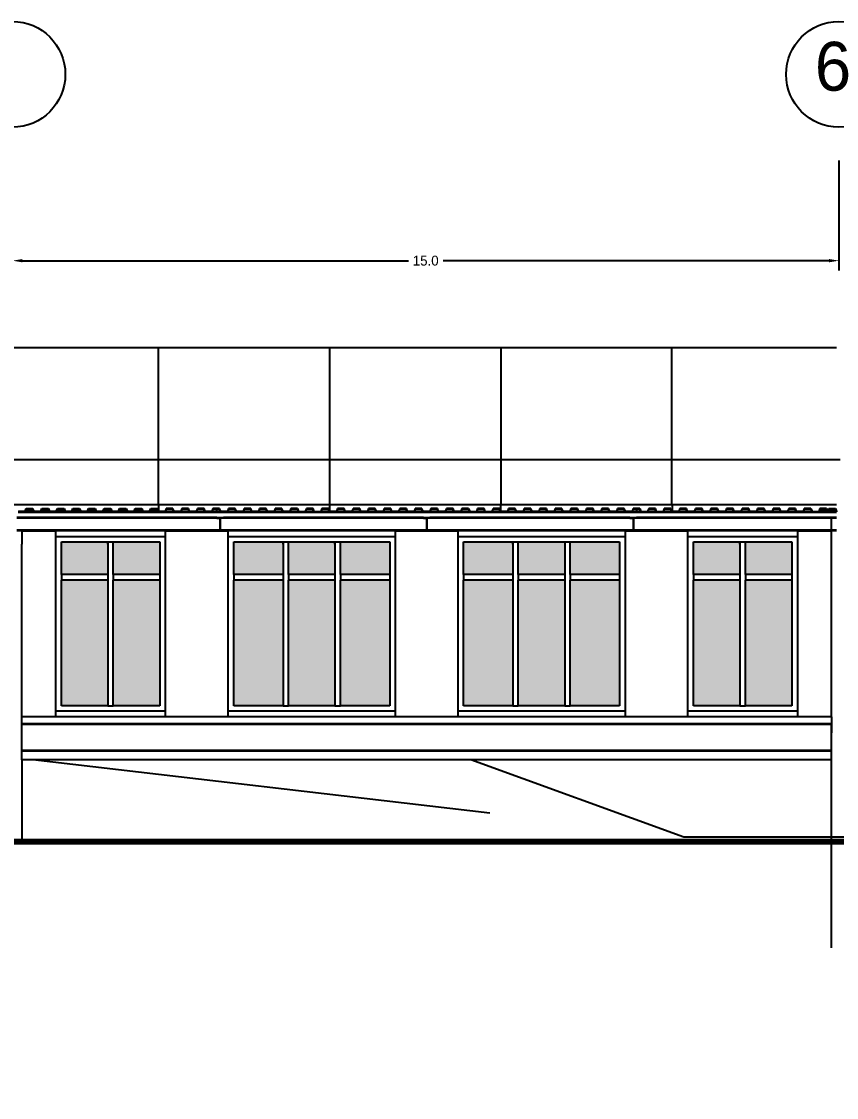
# Model space of a CAD drawing. Header units: metres. Extents: x -57 to 501, y 45 to 307.
# Drawn here: x 268.46 to 283.25, y 279.06 to 298.59 of the extents above; entities that cross this region are included whole.
import ezdxf

# ---------------------------------------------------------------- set-up
doc = ezdxf.new("R2010")
doc.units = ezdxf.units.M
doc.layers.add('atras', color=7, linetype='Continuous')
doc.dimstyles.get("Standard").update_dxf_attribs({"dimtxt": 0.18, "dimasz": 0.18, "dimexe": 0.18, "dimexo": 0.0625, "dimgap": 0.09, "dimtad": 0, "dimtih": 1, "dimtoh": 1, "dimdec": 1, "dimzin": 0, "dimdsep": 46, "dimtxsty": 'Standard', "dimcen": 0.09, "dimadec": 0, "dimazin": 0, "dimtfac": 1, "dimtdec": 1, "dimtofl": 0, "dimtmove": 0, "dimatfit": 3, "dimfxl": 1, "dimtolj": 1, "dimtzin": 0, "dimarcsym": 0})

# ---------------------------------------------------------------- blocks, each defined once
blk = doc.blocks.new('*D106')
at = {"layer": 'atras', "color": 0, "lineweight": -2, "transparency": 16777216}
for p, q in [((268.297, 296.062), (268.297, 294.066)), ((283.297, 296.062), (283.297, 294.066)), ((268.477, 294.246), (275.482, 294.246)), ((283.117, 294.246), (276.112, 294.246))]:
    blk.add_line(p, q, dxfattribs=at)
at = {"layer": 'atras', "color": 0, "transparency": 16777216}
for points in [[(268.477, 294.276), (268.477, 294.216), (268.297, 294.246)], [(283.117, 294.276), (283.117, 294.216), (283.297, 294.246)]]:
    blk.add_solid(points, dxfattribs=at)
at = {"layer": 'Defpoints', "color": 0, "transparency": 16777216}
for p in [(268.297, 296.124), (283.297, 296.124), (268.297, 294.246)]:
    blk.add_point(p, dxfattribs=at)
at = {"layer": 'atras', "color": 0, "transparency": 16777216, "insert": (275.797, 294.246), "char_height": 0.18, "attachment_point": 5}
blk.add_mtext('\\A1;15.0', dxfattribs=at)

msp = doc.modelspace()

# ---------------------------------------------------------------- hatches: boundary and pattern name
h = msp.add_hatch(color=256)
h.dxf.hatch_style = 1
h.set_gradient(color1=(147, 149, 152), name='HEMISPHERICAL')
h.paths.add_polyline_path([(270.028, 289.144), (269.184, 289.144), (269.184, 288.55), (270.028, 288.55)])
h.paths.add_polyline_path([(270.972, 289.144), (270.127, 289.144), (270.127, 288.55), (270.972, 288.55)])
h.paths.add_polyline_path([(270.028, 288.45), (269.184, 288.45), (269.184, 286.17), (270.028, 286.17)])
h.paths.add_polyline_path([(270.972, 288.45), (270.127, 288.45), (270.127, 286.17), (270.972, 286.17)])
h.paths.add_polyline_path([(273.207, 289.144), (272.313, 289.144), (272.313, 288.55), (273.207, 288.55)])
h.paths.add_polyline_path([(274.15, 289.144), (273.306, 289.144), (273.306, 288.55), (274.15, 288.55)])
h.paths.add_polyline_path([(275.143, 289.144), (274.249, 289.144), (274.249, 288.55), (275.143, 288.55)])
h.paths.add_polyline_path([(273.207, 288.45), (272.313, 288.45), (272.313, 286.17), (273.207, 286.17)])
h.paths.add_polyline_path([(274.15, 288.45), (273.306, 288.45), (273.306, 286.17), (274.15, 286.17)])
h.paths.add_polyline_path([(275.143, 288.45), (274.249, 288.45), (274.249, 286.17), (275.143, 286.17)])
h.paths.add_polyline_path([(277.378, 289.144), (276.484, 289.144), (276.484, 288.55), (277.378, 288.55)])
h.paths.add_polyline_path([(278.322, 289.144), (277.477, 289.144), (277.477, 288.55), (278.322, 288.55)])
h.paths.add_polyline_path([(279.315, 289.144), (278.421, 289.144), (278.421, 288.55), (279.315, 288.55)])
h.paths.add_polyline_path([(277.378, 288.45), (276.484, 288.45), (276.484, 286.17), (277.378, 286.17)])
h.paths.add_polyline_path([(278.322, 288.45), (277.477, 288.45), (277.477, 286.17), (278.322, 286.17)])
h.paths.add_polyline_path([(279.315, 288.45), (278.421, 288.45), (278.421, 286.17), (279.315, 286.17)])
h.paths.add_polyline_path([(281.5, 289.144), (280.656, 289.144), (280.656, 288.55), (281.5, 288.55)])
h.paths.add_polyline_path([(282.444, 289.144), (281.599, 289.144), (281.599, 288.55), (282.444, 288.55)])
h.paths.add_polyline_path([(281.5, 288.45), (280.656, 288.45), (280.656, 286.17), (281.5, 286.17)])
h.paths.add_polyline_path([(282.444, 288.45), (281.599, 288.45), (281.599, 286.17), (282.444, 286.17)])
h.paths.add_polyline_path([(285.028, 289.144), (284.184, 289.144), (284.184, 288.55), (285.028, 288.55)])
h.paths.add_polyline_path([(285.972, 289.144), (285.127, 289.144), (285.127, 288.55), (285.972, 288.55)])
h.paths.add_polyline_path([(285.028, 288.45), (284.184, 288.45), (284.184, 286.17), (285.028, 286.17)])
h.paths.add_polyline_path([(285.972, 288.45), (285.127, 288.45), (285.127, 286.17), (285.972, 286.17)])
h.paths.add_polyline_path([(288.207, 289.144), (287.313, 289.144), (287.313, 288.55), (288.207, 288.55)])
h.paths.add_polyline_path([(289.15, 289.144), (288.306, 289.144), (288.306, 288.55), (289.15, 288.55)])
h.paths.add_polyline_path([(290.143, 289.144), (289.249, 289.144), (289.249, 288.55), (290.143, 288.55)])
h.paths.add_polyline_path([(288.207, 288.45), (287.313, 288.45), (287.313, 286.17), (288.207, 286.17)])
h.paths.add_polyline_path([(289.15, 288.45), (288.306, 288.45), (288.306, 286.17), (289.15, 286.17)])
h.paths.add_polyline_path([(290.143, 288.45), (289.249, 288.45), (289.249, 286.17), (290.143, 286.17)])
h.paths.add_polyline_path([(292.378, 289.144), (291.484, 289.144), (291.484, 288.55), (292.378, 288.55)])
h.paths.add_polyline_path([(293.322, 289.144), (292.477, 289.144), (292.477, 288.55), (293.322, 288.55)])
h.paths.add_polyline_path([(294.315, 289.144), (293.421, 289.144), (293.421, 288.55), (294.315, 288.55)])
h.paths.add_polyline_path([(292.378, 288.45), (291.484, 288.45), (291.484, 286.17), (292.378, 286.17)])
h.paths.add_polyline_path([(293.322, 288.45), (292.477, 288.45), (292.477, 286.17), (293.322, 286.17)])
h.paths.add_polyline_path([(294.315, 288.45), (293.421, 288.45), (293.421, 286.17), (294.315, 286.17)])
h.paths.add_polyline_path([(296.5, 289.144), (295.656, 289.144), (295.656, 288.55), (296.5, 288.55)])
h.paths.add_polyline_path([(297.444, 289.144), (296.599, 289.144), (296.599, 288.55), (297.444, 288.55)])
h.paths.add_polyline_path([(296.5, 288.45), (295.656, 288.45), (295.656, 286.17), (296.5, 286.17)])
h.paths.add_polyline_path([(297.444, 288.45), (296.599, 288.45), (296.599, 286.17), (297.444, 286.17)])
h.paths.add_polyline_path([(300.028, 289.144), (299.184, 289.144), (299.184, 288.55), (300.028, 288.55)])
h.paths.add_polyline_path([(300.972, 289.144), (300.127, 289.144), (300.127, 288.55), (300.972, 288.55)])
h.paths.add_polyline_path([(300.028, 288.45), (299.184, 288.45), (299.184, 286.17), (300.028, 286.17)])
h.paths.add_polyline_path([(300.972, 288.45), (300.127, 288.45), (300.127, 286.17), (300.972, 286.17)])
h.paths.add_polyline_path([(303.207, 289.144), (302.313, 289.144), (302.313, 288.55), (303.207, 288.55)])
h.paths.add_polyline_path([(304.15, 289.144), (303.306, 289.144), (303.306, 288.55), (304.15, 288.55)])
h.paths.add_polyline_path([(305.143, 289.144), (304.249, 289.144), (304.249, 288.55), (305.143, 288.55)])
h.paths.add_polyline_path([(303.207, 288.45), (302.313, 288.45), (302.313, 286.17), (303.207, 286.17)])
h.paths.add_polyline_path([(304.15, 288.45), (303.306, 288.45), (303.306, 286.17), (304.15, 286.17)])
h.paths.add_polyline_path([(305.143, 288.45), (304.249, 288.45), (304.249, 286.17), (305.143, 286.17)])
h.paths.add_polyline_path([(307.378, 289.144), (306.484, 289.144), (306.484, 288.55), (307.378, 288.55)])
h.paths.add_polyline_path([(308.322, 289.144), (307.477, 289.144), (307.477, 288.55), (308.322, 288.55)])
h.paths.add_polyline_path([(309.315, 289.144), (308.421, 289.144), (308.421, 288.55), (309.315, 288.55)])
h.paths.add_polyline_path([(307.378, 288.45), (306.484, 288.45), (306.484, 286.17), (307.378, 286.17)])
h.paths.add_polyline_path([(308.322, 288.45), (307.477, 288.45), (307.477, 286.17), (308.322, 286.17)])
h.paths.add_polyline_path([(309.315, 288.45), (308.421, 288.45), (308.421, 286.17), (309.315, 286.17)])
h.paths.add_polyline_path([(311.5, 289.144), (310.656, 289.144), (310.656, 288.55), (311.5, 288.55)])
h.paths.add_polyline_path([(312.444, 289.144), (311.599, 289.144), (311.599, 288.55), (312.444, 288.55)])
h.paths.add_polyline_path([(311.5, 288.45), (310.656, 288.45), (310.656, 286.17), (311.5, 286.17)])
h.paths.add_polyline_path([(312.444, 288.45), (311.599, 288.45), (311.599, 286.17), (312.444, 286.17)])
h.paths.add_polyline_path([(315.03, 289.144), (314.186, 289.144), (314.186, 288.55), (315.03, 288.55)])
h.paths.add_polyline_path([(315.974, 289.144), (315.13, 289.144), (315.13, 288.55), (315.974, 288.55)])
h.paths.add_polyline_path([(315.03, 288.45), (314.186, 288.45), (314.186, 286.17), (315.03, 286.17)])
h.paths.add_polyline_path([(315.974, 288.45), (315.13, 288.45), (315.13, 286.17), (315.974, 286.17)])
h.paths.add_polyline_path([(318.209, 289.144), (317.315, 289.144), (317.315, 288.55), (318.209, 288.55)])
h.paths.add_polyline_path([(319.152, 289.144), (318.308, 289.144), (318.308, 288.55), (319.152, 288.55)])
h.paths.add_polyline_path([(320.146, 289.144), (319.252, 289.144), (319.252, 288.55), (320.146, 288.55)])
h.paths.add_polyline_path([(318.209, 288.45), (317.315, 288.45), (317.315, 286.17), (318.209, 286.17)])
h.paths.add_polyline_path([(319.152, 288.45), (318.308, 288.45), (318.308, 286.17), (319.152, 286.17)])
h.paths.add_polyline_path([(320.146, 288.45), (319.252, 288.45), (319.252, 286.17), (320.146, 286.17)])
h.paths.add_polyline_path([(322.38, 289.144), (321.487, 289.144), (321.487, 288.55), (322.38, 288.55)])
h.paths.add_polyline_path([(323.324, 289.144), (322.48, 289.144), (322.48, 288.55), (323.324, 288.55)])
h.paths.add_polyline_path([(324.317, 289.144), (323.423, 289.144), (323.423, 288.55), (324.317, 288.55)])

# ---------------------------------------------------------------- linework, layer by layer
at = {"color": 9, "true_color": 0xc7c8ca}
for points in [[(276.962, 284.219), (268.664, 285.187)], [(298.166, 279.062), (293.781, 281.317), (289.116, 282.597), (284.482, 283.786), (280.482, 283.786), (276.615, 285.187)]]:
    msp.add_lwpolyline(points, dxfattribs=at)
at = {"lineweight": 80}
msp.add_lwpolyline([(293.99, 283.383), (289.708, 283.7), (281.208, 283.7), (266.671, 283.7)], dxfattribs=at)
at = {"layer": 'atras', "color": 251, "true_color": 0x636466}
for p, q in [((268.252, 292.668), (270.945, 292.668)), ((270.945, 289.817), (270.945, 292.668)), ((270.945, 292.668), (274.052, 292.668)), ((274.052, 292.668), (274.052, 289.817)), ((274.052, 292.668), (277.158, 292.668)), ((277.158, 292.668), (277.158, 289.817)), ((277.158, 292.668), (280.265, 292.668)), ((280.265, 289.817), (280.265, 292.668)), ((280.265, 292.668), (283.252, 292.668)), ((283.316, 290.633), (268.316, 290.633)), ((270.945, 289.817), (268.255, 289.817)), ((268.527, 289.697), (268.547, 289.747)), ((268.546, 289.728), (268.531, 289.691)), ((268.551, 289.741), (268.546, 289.728)), ((268.546, 289.728), (268.666, 289.728)), ((268.547, 289.747), (268.668, 289.747)), ((268.664, 289.741), (268.551, 289.741)), ((268.684, 289.691), (268.664, 289.741)), ((268.684, 289.684), (268.666, 289.728)), ((268.688, 289.697), (268.668, 289.747)), ((268.809, 289.697), (268.829, 289.747)), ((268.828, 289.728), (268.813, 289.691)), ((268.833, 289.741), (268.828, 289.728)), ((268.828, 289.728), (268.948, 289.728)), ((268.829, 289.747), (268.951, 289.747)), ((268.947, 289.741), (268.833, 289.741)), ((268.967, 289.691), (268.947, 289.741)), ((268.948, 289.728), (268.966, 289.684)), ((268.951, 289.747), (268.971, 289.697)), ((269.092, 289.697), (269.112, 289.747)), ((269.111, 289.728), (269.096, 289.691)), ((269.116, 289.741), (269.111, 289.728)), ((269.111, 289.728), (269.231, 289.728)), ((269.112, 289.747), (269.233, 289.747)), ((269.229, 289.741), (269.116, 289.741)), ((269.249, 289.691), (269.229, 289.741)), ((269.231, 289.728), (269.249, 289.684)), ((269.233, 289.747), (269.253, 289.697)), ((269.374, 289.697), (269.394, 289.747)), ((269.393, 289.728), (269.378, 289.691)), ((269.398, 289.741), (269.393, 289.728)), ((269.393, 289.728), (269.513, 289.728)), ((269.394, 289.747), (269.515, 289.747)), ((269.511, 289.741), (269.398, 289.741)), ((269.532, 289.691), (269.511, 289.741)), ((269.513, 289.728), (269.531, 289.684)), ((269.515, 289.747), (269.536, 289.697)), ((269.657, 289.697), (269.677, 289.747)), ((269.675, 289.728), (269.66, 289.691)), ((269.681, 289.741), (269.675, 289.728)), ((269.675, 289.728), (269.795, 289.728)), ((269.677, 289.747), (269.798, 289.747)), ((269.794, 289.741), (269.681, 289.741)), ((269.814, 289.691), (269.794, 289.741)), ((269.795, 289.728), (269.813, 289.684)), ((269.798, 289.747), (269.818, 289.697)), ((269.939, 289.697), (269.959, 289.747)), ((269.958, 289.728), (269.943, 289.691)), ((269.963, 289.741), (269.958, 289.728)), ((269.958, 289.728), (270.078, 289.728)), ((269.959, 289.747), (270.08, 289.747)), ((270.076, 289.741), (269.963, 289.741)), ((270.096, 289.691), (270.076, 289.741)), ((270.078, 289.728), (270.096, 289.684)), ((270.08, 289.747), (270.1, 289.697)), ((270.221, 289.697), (270.242, 289.747)), ((270.24, 289.728), (270.225, 289.691)), ((270.245, 289.741), (270.24, 289.728)), ((270.24, 289.728), (270.36, 289.728)), ((270.242, 289.747), (270.363, 289.747)), ((270.359, 289.741), (270.245, 289.741)), ((270.379, 289.691), (270.359, 289.741)), ((270.36, 289.728), (270.378, 289.684)), ((270.363, 289.747), (270.383, 289.697)), ((270.504, 289.697), (270.524, 289.747)), ((270.523, 289.728), (270.508, 289.691)), ((270.528, 289.741), (270.523, 289.728)), ((270.523, 289.728), (270.643, 289.728)), ((270.524, 289.747), (270.645, 289.747)), ((270.641, 289.741), (270.528, 289.741)), ((270.661, 289.691), (270.641, 289.741)), ((270.643, 289.728), (270.661, 289.684)), ((270.645, 289.747), (270.665, 289.697)), ((270.786, 289.697), (270.806, 289.747)), ((270.805, 289.728), (270.79, 289.691)), ((270.81, 289.741), (270.805, 289.728)), ((270.805, 289.728), (270.925, 289.728)), ((270.806, 289.747), (270.927, 289.747)), ((270.923, 289.741), (270.81, 289.741)), ((270.944, 289.691), (270.923, 289.741)), ((270.925, 289.728), (270.943, 289.684)), ((270.927, 289.747), (270.948, 289.697)), ((270.948, 289.817), (270.945, 289.817)), ((270.948, 289.817), (270.948, 289.697)), ((274.052, 289.817), (270.948, 289.817)), ((271.089, 289.747), (271.069, 289.697)), ((271.086, 289.728), (271.071, 289.691)), ((271.207, 289.728), (271.086, 289.728)), ((271.21, 289.747), (271.089, 289.747)), ((271.223, 289.691), (271.207, 289.728)), ((271.23, 289.697), (271.21, 289.747)), ((271.371, 289.747), (271.351, 289.697)), ((271.369, 289.728), (271.354, 289.691)), ((271.49, 289.728), (271.369, 289.728)), ((271.492, 289.747), (271.371, 289.747)), ((271.505, 289.691), (271.49, 289.728)), ((271.512, 289.697), (271.492, 289.747)), ((271.654, 289.747), (271.633, 289.697)), ((271.651, 289.728), (271.636, 289.691)), ((271.772, 289.728), (271.651, 289.728)), ((271.775, 289.747), (271.654, 289.747)), ((271.788, 289.691), (271.772, 289.728)), ((271.795, 289.697), (271.775, 289.747)), ((271.936, 289.747), (271.916, 289.697)), ((271.934, 289.728), (271.918, 289.691)), ((272.004, 289.728), (271.934, 289.728)), ((272.057, 289.747), (271.936, 289.747)), ((272.055, 289.728), (272.004, 289.728)), ((272.004, 289.691), (272.004, 289.728)), ((272.07, 289.691), (272.055, 289.728)), ((272.077, 289.697), (272.057, 289.747)), ((272.218, 289.747), (272.198, 289.697)), ((272.216, 289.728), (272.201, 289.691)), ((272.337, 289.728), (272.216, 289.728)), ((272.339, 289.747), (272.218, 289.747)), ((272.352, 289.691), (272.337, 289.728)), ((272.36, 289.697), (272.339, 289.747)), ((272.501, 289.747), (272.481, 289.697)), ((272.499, 289.728), (272.483, 289.691)), ((272.62, 289.728), (272.499, 289.728)), ((272.622, 289.747), (272.501, 289.747)), ((272.635, 289.691), (272.62, 289.728)), ((272.642, 289.697), (272.622, 289.747)), ((272.783, 289.747), (272.763, 289.697)), ((272.781, 289.728), (272.766, 289.691)), ((272.902, 289.728), (272.781, 289.728)), ((272.904, 289.747), (272.783, 289.747)), ((272.917, 289.691), (272.902, 289.728)), ((272.924, 289.697), (272.904, 289.747)), ((273.066, 289.747), (273.046, 289.697)), ((273.063, 289.728), (273.048, 289.691)), ((273.184, 289.728), (273.063, 289.728)), ((273.187, 289.747), (273.066, 289.747)), ((273.2, 289.691), (273.184, 289.728)), ((273.207, 289.697), (273.187, 289.747)), ((273.348, 289.747), (273.328, 289.697)), ((273.346, 289.728), (273.33, 289.691)), ((273.467, 289.728), (273.346, 289.728)), ((273.469, 289.747), (273.348, 289.747)), ((273.467, 289.728), (273.482, 289.691)), ((273.469, 289.747), (273.489, 289.697)), ((273.631, 289.747), (273.61, 289.697)), ((273.628, 289.728), (273.613, 289.691)), ((273.749, 289.728), (273.628, 289.728)), ((273.752, 289.747), (273.631, 289.747)), ((273.764, 289.691), (273.749, 289.728)), ((273.772, 289.697), (273.752, 289.747)), ((273.913, 289.747), (273.893, 289.697)), ((273.911, 289.728), (273.895, 289.691)), ((274.032, 289.728), (273.911, 289.728)), ((274.034, 289.747), (273.913, 289.747)), ((274.047, 289.691), (274.032, 289.728)), ((274.052, 289.703), (274.034, 289.747)), ((274.054, 289.817), (274.052, 289.817)), ((274.054, 289.697), (274.054, 289.817)), ((277.158, 289.817), (274.054, 289.817)), ((274.195, 289.747), (274.175, 289.697)), ((274.193, 289.728), (274.178, 289.691)), ((274.314, 289.728), (274.193, 289.728)), ((274.316, 289.747), (274.195, 289.747)), ((274.329, 289.691), (274.314, 289.728)), ((274.337, 289.697), (274.316, 289.747)), ((274.478, 289.747), (274.458, 289.697)), ((274.475, 289.728), (274.46, 289.691)), ((274.596, 289.728), (274.475, 289.728)), ((274.599, 289.747), (274.478, 289.747)), ((274.612, 289.691), (274.596, 289.728)), ((274.619, 289.697), (274.599, 289.747)), ((274.76, 289.747), (274.74, 289.697)), ((274.758, 289.728), (274.743, 289.691)), ((274.879, 289.728), (274.758, 289.728)), ((274.881, 289.747), (274.76, 289.747)), ((274.894, 289.691), (274.879, 289.728)), ((274.901, 289.697), (274.881, 289.747)), ((275.043, 289.747), (275.022, 289.697)), ((275.04, 289.728), (275.025, 289.691)), ((275.161, 289.728), (275.04, 289.728)), ((275.164, 289.747), (275.043, 289.747)), ((275.177, 289.691), (275.161, 289.728)), ((275.184, 289.697), (275.164, 289.747)), ((275.325, 289.747), (275.305, 289.697)), ((275.323, 289.728), (275.307, 289.691)), ((275.444, 289.728), (275.323, 289.728)), ((275.446, 289.747), (275.325, 289.747)), ((275.459, 289.691), (275.444, 289.728)), ((275.466, 289.697), (275.446, 289.747)), ((275.607, 289.747), (275.587, 289.697)), ((275.605, 289.728), (275.59, 289.691)), ((275.726, 289.728), (275.605, 289.728)), ((275.728, 289.747), (275.607, 289.747)), ((275.741, 289.691), (275.726, 289.728)), ((275.749, 289.697), (275.728, 289.747)), ((275.89, 289.747), (275.87, 289.697)), ((275.887, 289.728), (275.874, 289.695)), ((276.009, 289.728), (275.887, 289.728)), ((276.011, 289.747), (275.89, 289.747)), ((276.024, 289.691), (276.009, 289.728)), ((276.031, 289.697), (276.011, 289.747)), ((276.172, 289.747), (276.152, 289.697)), ((276.17, 289.728), (276.155, 289.691)), ((276.291, 289.728), (276.17, 289.728)), ((276.293, 289.747), (276.172, 289.747)), ((276.306, 289.691), (276.291, 289.728)), ((276.313, 289.697), (276.293, 289.747)), ((276.455, 289.747), (276.434, 289.697)), ((276.452, 289.728), (276.437, 289.691)), ((276.573, 289.728), (276.452, 289.728)), ((276.576, 289.747), (276.455, 289.747)), ((276.573, 289.728), (276.589, 289.691)), ((276.576, 289.747), (276.596, 289.697)), ((276.737, 289.747), (276.717, 289.697)), ((276.735, 289.728), (276.719, 289.691)), ((276.856, 289.728), (276.735, 289.728)), ((276.858, 289.747), (276.737, 289.747)), ((276.871, 289.691), (276.856, 289.728)), ((276.878, 289.697), (276.858, 289.747)), ((277.019, 289.747), (276.999, 289.697)), ((277.017, 289.728), (277.002, 289.691)), ((277.138, 289.728), (277.017, 289.728)), ((277.141, 289.747), (277.019, 289.747)), ((277.153, 289.691), (277.138, 289.728)), ((277.158, 289.703), (277.141, 289.747)), ((277.161, 289.817), (277.158, 289.817)), ((277.161, 289.697), (277.161, 289.817)), ((280.265, 289.817), (277.161, 289.817)), ((277.302, 289.747), (277.282, 289.697)), ((277.3, 289.728), (277.284, 289.691)), ((277.421, 289.728), (277.3, 289.728)), ((277.423, 289.747), (277.302, 289.747)), ((277.436, 289.692), (277.421, 289.728)), ((277.443, 289.697), (277.423, 289.747)), ((277.584, 289.747), (277.564, 289.697)), ((277.582, 289.728), (277.567, 289.691)), ((277.703, 289.728), (277.582, 289.728)), ((277.705, 289.747), (277.584, 289.747)), ((277.718, 289.691), (277.703, 289.728)), ((277.726, 289.697), (277.705, 289.747)), ((277.867, 289.747), (277.847, 289.697)), ((277.864, 289.728), (277.849, 289.691)), ((277.985, 289.728), (277.864, 289.728)), ((277.988, 289.747), (277.867, 289.747)), ((278.001, 289.691), (277.985, 289.728)), ((278.008, 289.697), (277.988, 289.747)), ((278.149, 289.747), (278.129, 289.697)), ((278.147, 289.728), (278.132, 289.691)), ((278.266, 289.728), (278.147, 289.728)), ((278.27, 289.747), (278.149, 289.747)), ((278.266, 289.728), (278.266, 289.691)), ((278.268, 289.728), (278.266, 289.728)), ((278.283, 289.691), (278.268, 289.728)), ((278.29, 289.697), (278.27, 289.747)), ((278.432, 289.747), (278.411, 289.697)), ((278.429, 289.728), (278.414, 289.691)), ((278.55, 289.728), (278.429, 289.728)), ((278.553, 289.747), (278.432, 289.747)), ((278.565, 289.691), (278.55, 289.728)), ((278.573, 289.697), (278.553, 289.747)), ((278.714, 289.747), (278.694, 289.697)), ((278.712, 289.728), (278.696, 289.691)), ((278.833, 289.728), (278.712, 289.728)), ((278.835, 289.747), (278.714, 289.747)), ((278.848, 289.691), (278.833, 289.728)), ((278.855, 289.697), (278.835, 289.747)), ((278.996, 289.747), (278.976, 289.697)), ((278.994, 289.728), (278.979, 289.691)), ((279.115, 289.728), (278.994, 289.728)), ((279.117, 289.747), (278.996, 289.747)), ((279.13, 289.691), (279.115, 289.728)), ((279.138, 289.697), (279.117, 289.747)), ((279.279, 289.747), (279.259, 289.697)), ((279.276, 289.728), (279.261, 289.691)), ((279.397, 289.728), (279.276, 289.728)), ((279.4, 289.747), (279.279, 289.747)), ((279.413, 289.691), (279.397, 289.728)), ((279.42, 289.697), (279.4, 289.747)), ((279.561, 289.747), (279.541, 289.697)), ((279.559, 289.728), (279.544, 289.691)), ((279.624, 289.728), (279.559, 289.728)), ((279.682, 289.747), (279.561, 289.747)), ((279.624, 289.728), (279.624, 289.691)), ((279.68, 289.728), (279.624, 289.728)), ((279.68, 289.728), (279.695, 289.691)), ((279.682, 289.747), (279.702, 289.697)), ((279.844, 289.747), (279.823, 289.697)), ((279.841, 289.728), (279.826, 289.691)), ((279.962, 289.728), (279.841, 289.728)), ((279.965, 289.747), (279.844, 289.747)), ((279.978, 289.691), (279.962, 289.728)), ((279.985, 289.697), (279.965, 289.747)), ((280.126, 289.747), (280.106, 289.697)), ((280.124, 289.728), (280.108, 289.691)), ((280.245, 289.728), (280.124, 289.728)), ((280.247, 289.747), (280.126, 289.747)), ((280.26, 289.691), (280.245, 289.728)), ((280.265, 289.703), (280.247, 289.747)), ((280.267, 289.817), (280.265, 289.817)), ((280.267, 289.817), (280.267, 289.697)), ((283.252, 289.817), (280.267, 289.817)), ((280.408, 289.747), (280.388, 289.697)), ((280.406, 289.728), (280.391, 289.691)), ((280.527, 289.728), (280.406, 289.728)), ((280.529, 289.747), (280.408, 289.747)), ((280.542, 289.691), (280.527, 289.728)), ((280.55, 289.697), (280.529, 289.747)), ((280.691, 289.747), (280.671, 289.697)), ((280.689, 289.728), (280.673, 289.691)), ((280.81, 289.728), (280.689, 289.728)), ((280.812, 289.747), (280.691, 289.747)), ((280.825, 289.691), (280.81, 289.728)), ((280.832, 289.697), (280.812, 289.747)), ((280.973, 289.747), (280.953, 289.697)), ((280.971, 289.728), (280.956, 289.691)), ((281.092, 289.728), (280.971, 289.728)), ((281.094, 289.747), (280.973, 289.747)), ((281.107, 289.691), (281.092, 289.728)), ((281.114, 289.697), (281.094, 289.747)), ((281.256, 289.747), (281.236, 289.697)), ((281.253, 289.728), (281.238, 289.691)), ((281.374, 289.728), (281.253, 289.728)), ((281.377, 289.747), (281.256, 289.747)), ((281.39, 289.691), (281.374, 289.728)), ((281.397, 289.697), (281.377, 289.747)), ((281.538, 289.747), (281.518, 289.697)), ((281.536, 289.728), (281.52, 289.691)), ((281.657, 289.728), (281.536, 289.728)), ((281.659, 289.747), (281.538, 289.747)), ((281.672, 289.691), (281.657, 289.728)), ((281.679, 289.697), (281.659, 289.747)), ((281.821, 289.747), (281.8, 289.697)), ((281.818, 289.728), (281.803, 289.691)), ((281.939, 289.728), (281.818, 289.728)), ((281.942, 289.747), (281.821, 289.747)), ((281.954, 289.691), (281.939, 289.728)), ((281.962, 289.697), (281.942, 289.747)), ((282.103, 289.747), (282.083, 289.697)), ((282.101, 289.728), (282.085, 289.691)), ((282.222, 289.728), (282.101, 289.728)), ((282.224, 289.747), (282.103, 289.747)), ((282.237, 289.691), (282.222, 289.728)), ((282.244, 289.697), (282.224, 289.747)), ((282.385, 289.747), (282.365, 289.697)), ((282.383, 289.728), (282.368, 289.691)), ((282.504, 289.728), (282.383, 289.728)), ((282.506, 289.747), (282.385, 289.747)), ((282.519, 289.691), (282.504, 289.728)), ((282.527, 289.697), (282.506, 289.747)), ((282.668, 289.747), (282.648, 289.697)), ((282.665, 289.728), (282.65, 289.691)), ((282.786, 289.728), (282.665, 289.728)), ((282.789, 289.747), (282.668, 289.747)), ((282.786, 289.728), (282.802, 289.691)), ((282.789, 289.747), (282.809, 289.697)), ((282.95, 289.747), (282.93, 289.697)), ((282.948, 289.728), (282.933, 289.691)), ((282.968, 289.691), (282.948, 289.741)), ((282.996, 289.728), (282.948, 289.728)), ((283.071, 289.747), (282.95, 289.747)), ((282.95, 289.728), (282.968, 289.684)), ((282.952, 289.747), (282.972, 289.697)), ((282.996, 289.728), (282.996, 289.691)), ((283.069, 289.728), (282.996, 289.728)), ((283.084, 289.691), (283.069, 289.728)), ((283.091, 289.697), (283.071, 289.747)), ((283.093, 289.697), (283.113, 289.747)), ((283.112, 289.728), (283.097, 289.691)), ((283.117, 289.741), (283.112, 289.728)), ((283.112, 289.728), (283.232, 289.728)), ((283.113, 289.747), (283.234, 289.747)), ((283.23, 289.741), (283.117, 289.741)), ((283.251, 289.691), (283.23, 289.741)), ((283.232, 289.728), (283.25, 289.684)), ((283.234, 289.747), (283.255, 289.697)), ((272.004, 289.584), (268.374, 289.584)), ((272.004, 289.575), (268.374, 289.575)), ((268.401, 289.684), (268.527, 289.684)), ((268.529, 289.691), (268.402, 289.691)), ((268.527, 289.697), (268.406, 289.697)), ((268.527, 289.684), (268.529, 289.691)), ((268.527, 289.684), (268.533, 289.684)), ((268.531, 289.691), (268.529, 289.691)), ((268.536, 289.691), (268.533, 289.684)), ((268.533, 289.684), (268.678, 289.684)), ((268.549, 289.723), (268.536, 289.691)), ((268.536, 289.691), (268.675, 289.691)), ((268.662, 289.723), (268.549, 289.723)), ((268.675, 289.691), (268.662, 289.723)), ((268.678, 289.684), (268.675, 289.691)), ((268.678, 289.684), (268.684, 289.684)), ((268.812, 289.691), (268.684, 289.691)), ((268.684, 289.684), (268.809, 289.684)), ((268.809, 289.697), (268.688, 289.697)), ((268.809, 289.684), (268.812, 289.691)), ((268.809, 289.684), (268.815, 289.684)), ((268.813, 289.691), (268.812, 289.691)), ((268.818, 289.691), (268.815, 289.684)), ((268.815, 289.684), (268.96, 289.684)), ((268.831, 289.723), (268.818, 289.691)), ((268.818, 289.691), (268.957, 289.691)), ((268.944, 289.723), (268.831, 289.723)), ((268.957, 289.691), (268.944, 289.723)), ((268.96, 289.684), (268.957, 289.691)), ((268.96, 289.684), (268.966, 289.684)), ((268.966, 289.684), (269.091, 289.684)), ((269.094, 289.691), (268.967, 289.691)), ((269.092, 289.697), (268.971, 289.697)), ((269.091, 289.684), (269.094, 289.691)), ((269.091, 289.684), (269.098, 289.684)), ((269.096, 289.691), (269.094, 289.691)), ((269.101, 289.691), (269.098, 289.684)), ((269.098, 289.684), (269.242, 289.684)), ((269.113, 289.723), (269.101, 289.691)), ((269.101, 289.691), (269.24, 289.691)), ((269.227, 289.723), (269.113, 289.723)), ((269.24, 289.691), (269.227, 289.723)), ((269.242, 289.684), (269.24, 289.691)), ((269.242, 289.684), (269.249, 289.684)), ((269.377, 289.691), (269.249, 289.691)), ((269.249, 289.684), (269.374, 289.684)), ((269.374, 289.697), (269.253, 289.697)), ((269.374, 289.684), (269.377, 289.691)), ((269.374, 289.684), (269.38, 289.684)), ((269.378, 289.691), (269.377, 289.691)), ((269.383, 289.691), (269.38, 289.684)), ((269.38, 289.684), (269.525, 289.684)), ((269.396, 289.723), (269.383, 289.691)), ((269.383, 289.691), (269.522, 289.691)), ((269.509, 289.723), (269.396, 289.723)), ((269.522, 289.691), (269.509, 289.723)), ((269.525, 289.684), (269.522, 289.691)), ((269.525, 289.684), (269.531, 289.684)), ((269.531, 289.684), (269.656, 289.684)), ((269.659, 289.691), (269.532, 289.691)), ((269.657, 289.697), (269.536, 289.697)), ((269.656, 289.684), (269.659, 289.691)), ((269.656, 289.684), (269.663, 289.684)), ((269.66, 289.691), (269.659, 289.691)), ((269.665, 289.691), (269.663, 289.684)), ((269.663, 289.684), (269.807, 289.684)), ((269.678, 289.723), (269.665, 289.691)), ((269.665, 289.691), (269.804, 289.691)), ((269.791, 289.723), (269.678, 289.723)), ((269.804, 289.691), (269.791, 289.723)), ((269.807, 289.684), (269.804, 289.691)), ((269.807, 289.684), (269.813, 289.684)), ((269.813, 289.684), (269.939, 289.684)), ((269.942, 289.691), (269.814, 289.691)), ((269.939, 289.697), (269.818, 289.697)), ((269.939, 289.684), (269.942, 289.691)), ((269.939, 289.684), (269.945, 289.684)), ((269.943, 289.691), (269.942, 289.691)), ((269.948, 289.691), (269.945, 289.684)), ((269.945, 289.684), (270.09, 289.684)), ((269.961, 289.723), (269.948, 289.691)), ((269.948, 289.691), (270.087, 289.691)), ((270.074, 289.723), (269.961, 289.723)), ((270.087, 289.691), (270.074, 289.723)), ((270.09, 289.684), (270.087, 289.691)), ((270.09, 289.684), (270.096, 289.684)), ((270.224, 289.691), (270.096, 289.691)), ((270.096, 289.684), (270.221, 289.684)), ((270.221, 289.697), (270.1, 289.697)), ((270.221, 289.684), (270.224, 289.691)), ((270.221, 289.684), (270.227, 289.684)), ((270.225, 289.691), (270.224, 289.691)), ((270.23, 289.691), (270.227, 289.684)), ((270.227, 289.684), (270.372, 289.684)), ((270.243, 289.723), (270.23, 289.691)), ((270.23, 289.691), (270.369, 289.691)), ((270.356, 289.723), (270.243, 289.723)), ((270.369, 289.691), (270.356, 289.723)), ((270.372, 289.684), (270.369, 289.691)), ((270.372, 289.684), (270.378, 289.684)), ((270.378, 289.684), (270.504, 289.684)), ((270.506, 289.691), (270.379, 289.691)), ((270.504, 289.697), (270.383, 289.697)), ((270.504, 289.684), (270.506, 289.691)), ((270.504, 289.684), (270.51, 289.684)), ((270.508, 289.691), (270.506, 289.691)), ((270.513, 289.691), (270.51, 289.684)), ((270.51, 289.684), (270.654, 289.684)), ((270.526, 289.723), (270.513, 289.691)), ((270.513, 289.691), (270.652, 289.691)), ((270.639, 289.723), (270.526, 289.723)), ((270.652, 289.691), (270.639, 289.723)), ((270.654, 289.684), (270.652, 289.691)), ((270.654, 289.684), (270.661, 289.684)), ((270.789, 289.691), (270.661, 289.691)), ((270.661, 289.684), (270.786, 289.684)), ((270.786, 289.697), (270.665, 289.697)), ((270.786, 289.684), (270.789, 289.691)), ((270.786, 289.684), (270.792, 289.684)), ((270.79, 289.691), (270.789, 289.691)), ((270.795, 289.691), (270.792, 289.684)), ((270.792, 289.684), (270.937, 289.684)), ((270.808, 289.723), (270.795, 289.691)), ((270.795, 289.691), (270.934, 289.691)), ((270.921, 289.723), (270.808, 289.723)), ((270.934, 289.691), (270.921, 289.723)), ((270.937, 289.684), (270.934, 289.691)), ((270.937, 289.684), (270.943, 289.684)), ((270.943, 289.691), (270.943, 289.693)), ((270.943, 289.684), (270.945, 289.684)), ((270.945, 289.691), (270.944, 289.691)), ((270.945, 289.691), (270.945, 289.684)), ((270.948, 289.691), (270.945, 289.691)), ((270.945, 289.684), (271.068, 289.684)), ((271.069, 289.697), (270.948, 289.697)), ((270.948, 289.697), (270.948, 289.691)), ((271.071, 289.691), (271.068, 289.684)), ((271.068, 289.684), (271.226, 289.684)), ((271.071, 289.691), (271.223, 289.691)), ((271.226, 289.684), (271.223, 289.691)), ((271.226, 289.684), (271.351, 289.684)), ((271.351, 289.697), (271.23, 289.697)), ((271.354, 289.691), (271.351, 289.684)), ((271.351, 289.684), (271.508, 289.684)), ((271.354, 289.691), (271.505, 289.691)), ((271.508, 289.684), (271.505, 289.691)), ((271.508, 289.684), (271.633, 289.684)), ((271.633, 289.697), (271.512, 289.697)), ((271.636, 289.691), (271.633, 289.684)), ((271.633, 289.684), (271.79, 289.684)), ((271.636, 289.691), (271.788, 289.691)), ((271.79, 289.684), (271.788, 289.691)), ((271.79, 289.684), (271.916, 289.684)), ((271.916, 289.697), (271.795, 289.697)), ((271.918, 289.691), (271.916, 289.684)), ((271.916, 289.684), (272.073, 289.684)), ((271.918, 289.691), (272.004, 289.691)), ((272.004, 289.691), (272.07, 289.691)), ((272.004, 289.575), (272.004, 289.584)), ((272.004, 289.584), (272.124, 289.584)), ((272.004, 289.575), (272.061, 289.575)), ((272.061, 289.575), (272.061, 289.354)), ((272.124, 289.575), (272.067, 289.575)), ((272.067, 289.575), (272.067, 289.354)), ((272.073, 289.684), (272.07, 289.691)), ((272.073, 289.684), (272.198, 289.684)), ((272.198, 289.697), (272.077, 289.697)), ((272.124, 289.584), (272.124, 289.575)), ((275.754, 289.584), (272.124, 289.584)), ((275.754, 289.575), (272.124, 289.575)), ((272.201, 289.691), (272.198, 289.684)), ((272.198, 289.684), (272.355, 289.684)), ((272.201, 289.691), (272.352, 289.691)), ((272.355, 289.684), (272.352, 289.691)), ((272.355, 289.684), (272.48, 289.684)), ((272.481, 289.697), (272.36, 289.697)), ((272.483, 289.691), (272.48, 289.684)), ((272.48, 289.684), (272.638, 289.684)), ((272.483, 289.691), (272.635, 289.691)), ((272.638, 289.684), (272.635, 289.691)), ((272.638, 289.684), (272.763, 289.684)), ((272.763, 289.697), (272.642, 289.697)), ((272.766, 289.691), (272.763, 289.684)), ((272.763, 289.684), (272.92, 289.684)), ((272.766, 289.691), (272.917, 289.691)), ((272.92, 289.684), (272.917, 289.691)), ((272.92, 289.684), (273.045, 289.684)), ((273.046, 289.697), (272.924, 289.697)), ((273.048, 289.691), (273.045, 289.684)), ((273.045, 289.684), (273.202, 289.684)), ((273.048, 289.691), (273.2, 289.691)), ((273.202, 289.684), (273.2, 289.691)), ((273.202, 289.684), (273.328, 289.684)), ((273.328, 289.697), (273.207, 289.697)), ((273.33, 289.691), (273.328, 289.684)), ((273.328, 289.684), (273.485, 289.684)), ((273.33, 289.691), (273.482, 289.691)), ((273.482, 289.691), (273.485, 289.684)), ((273.485, 289.684), (273.61, 289.684)), ((273.489, 289.697), (273.61, 289.697)), ((273.613, 289.691), (273.61, 289.684)), ((273.61, 289.684), (273.767, 289.684)), ((273.613, 289.691), (273.764, 289.691)), ((273.767, 289.684), (273.764, 289.691)), ((273.767, 289.684), (273.893, 289.684)), ((273.772, 289.697), (273.893, 289.697)), ((273.895, 289.691), (273.893, 289.684)), ((273.893, 289.684), (274.05, 289.684)), ((273.895, 289.691), (274.047, 289.691)), ((274.05, 289.684), (274.047, 289.691)), ((274.05, 289.684), (274.052, 289.684)), ((274.052, 289.684), (274.052, 289.703)), ((274.054, 289.697), (274.052, 289.703)), ((274.052, 289.684), (274.175, 289.684)), ((274.175, 289.697), (274.054, 289.697)), ((274.178, 289.691), (274.175, 289.684)), ((274.175, 289.684), (274.332, 289.684)), ((274.178, 289.691), (274.329, 289.691)), ((274.332, 289.684), (274.329, 289.691)), ((274.332, 289.684), (274.457, 289.684)), ((274.458, 289.697), (274.337, 289.697)), ((274.46, 289.691), (274.457, 289.684)), ((274.457, 289.684), (274.614, 289.684)), ((274.46, 289.691), (274.612, 289.691)), ((274.614, 289.684), (274.612, 289.691)), ((274.614, 289.684), (274.74, 289.684)), ((274.74, 289.697), (274.619, 289.697)), ((274.743, 289.691), (274.74, 289.684)), ((274.74, 289.684), (274.897, 289.684)), ((274.743, 289.691), (274.894, 289.691)), ((274.897, 289.684), (274.894, 289.691)), ((274.897, 289.684), (275.022, 289.684)), ((275.022, 289.697), (274.901, 289.697)), ((275.025, 289.691), (275.022, 289.684)), ((275.022, 289.684), (275.179, 289.684)), ((275.025, 289.691), (275.177, 289.691)), ((275.179, 289.684), (275.177, 289.691)), ((275.179, 289.684), (275.305, 289.684)), ((275.305, 289.697), (275.184, 289.697)), ((275.307, 289.691), (275.305, 289.684)), ((275.305, 289.684), (275.462, 289.684)), ((275.307, 289.691), (275.459, 289.691)), ((275.462, 289.684), (275.459, 289.691)), ((275.462, 289.684), (275.587, 289.684)), ((275.587, 289.697), (275.466, 289.697)), ((275.59, 289.691), (275.587, 289.684)), ((275.587, 289.684), (275.744, 289.684)), ((275.59, 289.691), (275.741, 289.691)), ((275.744, 289.684), (275.741, 289.691)), ((275.744, 289.684), (275.869, 289.684)), ((275.87, 289.697), (275.749, 289.697)), ((275.754, 289.584), (275.754, 289.575)), ((275.754, 289.584), (275.874, 289.584)), ((275.754, 289.575), (275.811, 289.575)), ((275.811, 289.575), (275.811, 289.354)), ((275.874, 289.575), (275.817, 289.575)), ((275.817, 289.575), (275.817, 289.354)), ((275.872, 289.691), (275.869, 289.684)), ((275.869, 289.684), (276.027, 289.684)), ((275.874, 289.695), (275.872, 289.691)), ((275.872, 289.691), (275.874, 289.691)), ((275.874, 289.691), (275.874, 289.695)), ((275.874, 289.691), (276.024, 289.691)), ((275.874, 289.584), (275.874, 289.575)), ((279.504, 289.584), (275.874, 289.584)), ((279.504, 289.575), (275.874, 289.575)), ((276.027, 289.684), (276.024, 289.691)), ((276.027, 289.684), (276.152, 289.684)), ((276.152, 289.697), (276.031, 289.697)), ((276.155, 289.691), (276.152, 289.684)), ((276.152, 289.684), (276.309, 289.684)), ((276.155, 289.691), (276.306, 289.691)), ((276.309, 289.684), (276.306, 289.691)), ((276.309, 289.684), (276.434, 289.684)), ((276.434, 289.697), (276.313, 289.697)), ((276.437, 289.691), (276.434, 289.684)), ((276.434, 289.684), (276.591, 289.684)), ((276.437, 289.691), (276.589, 289.691)), ((276.589, 289.691), (276.591, 289.684)), ((276.591, 289.684), (276.717, 289.684)), ((276.596, 289.697), (276.717, 289.697)), ((276.719, 289.691), (276.717, 289.684)), ((276.717, 289.684), (276.874, 289.684)), ((276.719, 289.691), (276.871, 289.691)), ((276.874, 289.684), (276.871, 289.691)), ((276.874, 289.684), (276.999, 289.684)), ((276.878, 289.697), (276.999, 289.697)), ((277.002, 289.691), (276.999, 289.684)), ((276.999, 289.684), (277.156, 289.684)), ((277.002, 289.691), (277.153, 289.691)), ((277.156, 289.684), (277.153, 289.691)), ((277.156, 289.684), (277.158, 289.684)), ((277.158, 289.684), (277.158, 289.703)), ((277.161, 289.697), (277.158, 289.703)), ((277.158, 289.684), (277.281, 289.684)), ((277.282, 289.697), (277.161, 289.697)), ((277.284, 289.691), (277.281, 289.684)), ((277.281, 289.684), (277.439, 289.684)), ((277.284, 289.691), (277.436, 289.691)), ((277.436, 289.692), (277.436, 289.691)), ((277.436, 289.691), (277.436, 289.692)), ((277.439, 289.684), (277.436, 289.691)), ((277.436, 289.691), (277.436, 289.691)), ((277.439, 289.684), (277.564, 289.684)), ((277.564, 289.697), (277.443, 289.697)), ((277.567, 289.691), (277.564, 289.684)), ((277.564, 289.684), (277.721, 289.684)), ((277.567, 289.691), (277.718, 289.691)), ((277.721, 289.684), (277.718, 289.691)), ((277.721, 289.684), (277.846, 289.684)), ((277.847, 289.697), (277.726, 289.697)), ((277.849, 289.691), (277.846, 289.684)), ((277.846, 289.684), (278.003, 289.684)), ((277.849, 289.691), (278.001, 289.691)), ((278.003, 289.684), (278.001, 289.691)), ((278.003, 289.684), (278.129, 289.684)), ((278.129, 289.697), (278.008, 289.697)), ((278.132, 289.691), (278.129, 289.684)), ((278.129, 289.684), (278.286, 289.684)), ((278.132, 289.691), (278.266, 289.691)), ((278.266, 289.691), (278.283, 289.691)), ((278.286, 289.684), (278.283, 289.691)), ((278.286, 289.684), (278.411, 289.684)), ((278.411, 289.697), (278.29, 289.697)), ((278.414, 289.691), (278.411, 289.684)), ((278.411, 289.684), (278.568, 289.684)), ((278.414, 289.691), (278.565, 289.691)), ((278.568, 289.684), (278.565, 289.691)), ((278.568, 289.684), (278.694, 289.684)), ((278.694, 289.697), (278.573, 289.697)), ((278.696, 289.691), (278.694, 289.684)), ((278.694, 289.684), (278.851, 289.684)), ((278.696, 289.691), (278.848, 289.691)), ((278.851, 289.684), (278.848, 289.691)), ((278.851, 289.684), (278.976, 289.684)), ((278.976, 289.697), (278.855, 289.697)), ((278.979, 289.691), (278.976, 289.684)), ((278.976, 289.684), (279.133, 289.684)), ((278.979, 289.691), (279.13, 289.691)), ((279.133, 289.684), (279.13, 289.691)), ((279.133, 289.684), (279.258, 289.684)), ((279.259, 289.697), (279.138, 289.697)), ((279.261, 289.691), (279.258, 289.684)), ((279.258, 289.684), (279.416, 289.684)), ((279.261, 289.691), (279.413, 289.691)), ((279.416, 289.684), (279.413, 289.691)), ((279.416, 289.684), (279.541, 289.684)), ((279.541, 289.697), (279.42, 289.697)), ((279.504, 289.584), (279.504, 289.575)), ((279.504, 289.584), (279.624, 289.584)), ((279.504, 289.575), (279.561, 289.575)), ((279.544, 289.691), (279.541, 289.684)), ((279.541, 289.684), (279.698, 289.684)), ((279.544, 289.691), (279.624, 289.691)), ((279.561, 289.575), (279.561, 289.354)), ((279.624, 289.575), (279.567, 289.575)), ((279.567, 289.575), (279.567, 289.354)), ((279.624, 289.691), (279.695, 289.691)), ((279.624, 289.584), (279.624, 289.575)), ((283.254, 289.584), (279.624, 289.584)), ((283.254, 289.575), (279.624, 289.575)), ((279.695, 289.691), (279.698, 289.684)), ((279.698, 289.684), (279.823, 289.684)), ((279.702, 289.697), (279.823, 289.697)), ((279.826, 289.691), (279.823, 289.684)), ((279.823, 289.684), (279.98, 289.684)), ((279.826, 289.691), (279.978, 289.691)), ((279.98, 289.684), (279.978, 289.691)), ((279.98, 289.684), (280.106, 289.684)), ((279.985, 289.697), (280.106, 289.697)), ((280.108, 289.691), (280.106, 289.684)), ((280.106, 289.684), (280.263, 289.684)), ((280.108, 289.691), (280.26, 289.691)), ((280.263, 289.684), (280.26, 289.691)), ((280.263, 289.684), (280.265, 289.684)), ((280.265, 289.703), (280.265, 289.684)), ((280.267, 289.697), (280.265, 289.703)), ((280.265, 289.684), (280.388, 289.684)), ((280.388, 289.697), (280.267, 289.697)), ((280.391, 289.691), (280.388, 289.684)), ((280.388, 289.684), (280.545, 289.684)), ((280.391, 289.691), (280.542, 289.691)), ((280.545, 289.684), (280.542, 289.691)), ((280.545, 289.684), (280.67, 289.684)), ((280.671, 289.697), (280.55, 289.697)), ((280.673, 289.691), (280.67, 289.684)), ((280.67, 289.684), (280.828, 289.684)), ((280.673, 289.691), (280.825, 289.691)), ((280.828, 289.684), (280.825, 289.691)), ((280.828, 289.684), (280.953, 289.684)), ((280.953, 289.697), (280.832, 289.697)), ((280.956, 289.691), (280.953, 289.684)), ((280.953, 289.684), (281.11, 289.684)), ((280.956, 289.691), (281.107, 289.691)), ((281.11, 289.684), (281.107, 289.691)), ((281.11, 289.684), (281.235, 289.684)), ((281.236, 289.697), (281.114, 289.697)), ((281.238, 289.691), (281.235, 289.684)), ((281.235, 289.684), (281.392, 289.684)), ((281.238, 289.691), (281.39, 289.691)), ((281.392, 289.684), (281.39, 289.691)), ((281.392, 289.684), (281.518, 289.684)), ((281.518, 289.697), (281.397, 289.697)), ((281.52, 289.691), (281.518, 289.684)), ((281.518, 289.684), (281.675, 289.684)), ((281.52, 289.691), (281.672, 289.691)), ((281.675, 289.684), (281.672, 289.691)), ((281.675, 289.684), (281.8, 289.684)), ((281.8, 289.697), (281.679, 289.697)), ((281.803, 289.691), (281.8, 289.684)), ((281.8, 289.684), (281.957, 289.684)), ((281.803, 289.691), (281.954, 289.691)), ((281.957, 289.684), (281.954, 289.691)), ((281.957, 289.684), (282.083, 289.684)), ((282.083, 289.697), (281.962, 289.697)), ((282.085, 289.691), (282.083, 289.684)), ((282.083, 289.684), (282.24, 289.684)), ((282.085, 289.691), (282.237, 289.691)), ((282.24, 289.684), (282.237, 289.691)), ((282.24, 289.684), (282.365, 289.684)), ((282.365, 289.697), (282.244, 289.697)), ((282.368, 289.691), (282.365, 289.684)), ((282.365, 289.684), (282.522, 289.684)), ((282.368, 289.691), (282.519, 289.691)), ((282.522, 289.684), (282.519, 289.691)), ((282.522, 289.684), (282.647, 289.684)), ((282.648, 289.697), (282.527, 289.697)), ((282.65, 289.691), (282.647, 289.684)), ((282.647, 289.684), (282.804, 289.684)), ((282.65, 289.691), (282.802, 289.691)), ((282.802, 289.691), (282.804, 289.684)), ((282.804, 289.684), (282.93, 289.684)), ((282.809, 289.697), (282.93, 289.697)), ((282.933, 289.691), (282.93, 289.684)), ((282.93, 289.684), (283.087, 289.684)), ((282.933, 289.691), (282.996, 289.691)), ((282.959, 289.691), (282.946, 289.723)), ((282.961, 289.684), (282.959, 289.691)), ((282.961, 289.684), (282.968, 289.684)), ((283.096, 289.691), (282.968, 289.691)), ((282.968, 289.684), (283.093, 289.684)), ((283.093, 289.697), (282.972, 289.697)), ((282.996, 289.691), (283.084, 289.691)), ((283.087, 289.684), (283.084, 289.691)), ((283.087, 289.684), (283.212, 289.684)), ((283.091, 289.697), (283.212, 289.697)), ((283.093, 289.684), (283.096, 289.691)), ((283.093, 289.684), (283.099, 289.684)), ((283.097, 289.691), (283.096, 289.691)), ((283.102, 289.691), (283.099, 289.684)), ((283.099, 289.684), (283.244, 289.684)), ((283.115, 289.723), (283.102, 289.691)), ((283.102, 289.691), (283.164, 289.691)), ((283.164, 289.723), (283.115, 289.723)), ((283.164, 289.691), (283.164, 289.723)), ((283.228, 289.723), (283.164, 289.723)), ((283.164, 289.691), (283.241, 289.691)), ((283.164, 289.584), (283.254, 289.584)), ((283.164, 286.187), (283.164, 289.584)), ((283.241, 289.691), (283.228, 289.723)), ((283.244, 289.684), (283.241, 289.691)), ((283.244, 289.684), (283.25, 289.684)), ((283.25, 289.691), (283.25, 289.693)), ((283.25, 289.684), (283.252, 289.684)), ((283.252, 289.691), (283.251, 289.691)), ((272.004, 289.354), (268.374, 289.354)), ((268.464, 289.344), (268.374, 289.344)), ((272.004, 289.344), (268.464, 289.344)), ((268.464, 289.34), (268.464, 289.344)), ((269.085, 289.34), (268.464, 289.34)), ((268.464, 289.34), (268.464, 289.1)), ((269.085, 289.244), (269.085, 289.34)), ((272.213, 289.34), (271.071, 289.34)), ((271.071, 289.34), (271.071, 289.244)), ((272.004, 289.344), (272.004, 289.354)), ((272.061, 289.354), (272.004, 289.354)), ((272.124, 289.344), (272.004, 289.344)), ((272.124, 289.354), (272.067, 289.354)), ((272.124, 289.354), (272.124, 289.344)), ((275.754, 289.354), (272.124, 289.354)), ((275.754, 289.344), (272.124, 289.344)), ((272.213, 289.244), (272.213, 289.34)), ((276.385, 289.34), (275.243, 289.34)), ((275.243, 289.34), (275.243, 289.244)), ((275.811, 289.354), (275.754, 289.354)), ((275.754, 289.354), (275.754, 289.344)), ((275.874, 289.344), (275.754, 289.344)), ((275.874, 289.354), (275.817, 289.354)), ((275.874, 289.354), (275.874, 289.344)), ((279.504, 289.354), (275.874, 289.354)), ((279.504, 289.344), (275.874, 289.344)), ((276.385, 289.244), (276.385, 289.34)), ((280.557, 289.34), (279.414, 289.34)), ((279.414, 289.34), (279.414, 289.244)), ((279.561, 289.354), (279.504, 289.354)), ((279.504, 289.354), (279.504, 289.344)), ((279.624, 289.344), (279.504, 289.344)), ((279.624, 289.354), (279.567, 289.354)), ((279.624, 289.354), (279.624, 289.344)), ((283.254, 289.354), (279.624, 289.354)), ((283.164, 289.344), (279.624, 289.344)), ((280.557, 289.244), (280.557, 289.34)), ((283.164, 289.34), (282.543, 289.34)), ((282.543, 289.34), (282.543, 289.244)), ((283.164, 289.344), (283.164, 289.34)), ((283.254, 289.344), (283.164, 289.344)), ((283.164, 289.1), (283.164, 289.34)), ((269.085, 289.244), (271.071, 289.244)), ((269.085, 289.1), (269.085, 289.244)), ((269.184, 289.1), (269.184, 289.144)), ((269.184, 288.55), (269.184, 289.144)), ((269.184, 289.144), (270.028, 289.144)), ((270.028, 289.144), (270.127, 289.144)), ((270.028, 289.1), (270.028, 289.144)), ((270.028, 289.144), (270.028, 288.55)), ((270.127, 289.1), (270.127, 289.144)), ((270.127, 288.55), (270.127, 289.144)), ((270.127, 289.144), (270.972, 289.144)), ((270.972, 289.144), (270.972, 289.1)), ((270.972, 289.144), (270.972, 288.55)), ((271.071, 289.244), (271.071, 289.1)), ((272.213, 289.1), (272.213, 289.244)), ((272.213, 289.244), (275.243, 289.244)), ((272.313, 289.1), (272.313, 289.144)), ((272.313, 288.55), (272.313, 289.144)), ((272.313, 289.144), (273.207, 289.144)), ((273.207, 289.144), (273.306, 289.144)), ((273.207, 289.1), (273.207, 289.144)), ((273.207, 289.144), (273.207, 288.55)), ((273.306, 289.1), (273.306, 289.144)), ((273.306, 289.144), (274.15, 289.144)), ((273.306, 288.55), (273.306, 289.144)), ((274.15, 289.144), (274.249, 289.144)), ((274.15, 289.1), (274.15, 289.144)), ((274.15, 289.144), (274.15, 288.55)), ((274.249, 289.1), (274.249, 289.144)), ((274.249, 288.55), (274.249, 289.144)), ((274.249, 289.144), (275.143, 289.144)), ((275.143, 289.144), (275.143, 289.1)), ((275.143, 289.144), (275.143, 288.55)), ((275.243, 289.244), (275.243, 289.1)), ((276.385, 289.1), (276.385, 289.244)), ((276.385, 289.244), (279.414, 289.244)), ((276.484, 289.1), (276.484, 289.144)), ((276.484, 288.55), (276.484, 289.144)), ((276.484, 289.144), (277.378, 289.144)), ((277.378, 289.144), (277.477, 289.144)), ((277.378, 289.1), (277.378, 289.144)), ((277.378, 289.144), (277.378, 288.55)), ((277.477, 289.144), (278.322, 289.144)), ((277.477, 289.1), (277.477, 289.144)), ((277.477, 288.55), (277.477, 289.144)), ((278.322, 289.144), (278.322, 289.1)), ((278.322, 289.144), (278.322, 288.55)), ((278.322, 289.144), (278.421, 289.144)), ((278.421, 289.1), (278.421, 289.144)), ((278.421, 288.55), (278.421, 289.144)), ((278.421, 289.144), (279.315, 289.144)), ((279.315, 289.144), (279.315, 289.1)), ((279.315, 289.144), (279.315, 288.55)), ((279.414, 289.244), (279.414, 289.1)), ((280.557, 289.244), (282.543, 289.244)), ((280.557, 289.1), (280.557, 289.244)), ((280.656, 289.1), (280.656, 289.144)), ((280.656, 288.55), (280.656, 289.144)), ((280.656, 289.144), (281.5, 289.144)), ((281.5, 289.144), (281.599, 289.144)), ((281.5, 289.1), (281.5, 289.144)), ((281.5, 289.144), (281.5, 288.55)), ((281.599, 289.1), (281.599, 289.144)), ((281.599, 288.55), (281.599, 289.144)), ((281.599, 289.144), (282.444, 289.144)), ((282.444, 289.144), (282.444, 289.1)), ((282.444, 289.144), (282.444, 288.55)), ((282.543, 289.244), (282.543, 289.1)), ((268.464, 289.084), (268.464, 289.1)), ((268.464, 285.894), (268.464, 289.084)), ((269.085, 289.084), (269.085, 289.1)), ((269.085, 286.07), (269.085, 289.084)), ((271.071, 289.1), (271.071, 289.084)), ((271.071, 289.084), (271.071, 286.07)), ((272.213, 289.084), (272.213, 289.1)), ((272.213, 286.07), (272.213, 289.084)), ((275.243, 289.1), (275.243, 289.084)), ((275.243, 289.084), (275.243, 286.07)), ((276.385, 289.084), (276.385, 289.1)), ((276.385, 286.07), (276.385, 289.084)), ((279.414, 289.1), (279.414, 289.084)), ((279.414, 289.084), (279.414, 286.07)), ((280.557, 289.084), (280.557, 289.1)), ((280.557, 286.07), (280.557, 289.084)), ((282.543, 289.1), (282.543, 289.084)), ((282.543, 289.084), (282.543, 286.07)), ((283.164, 289.084), (283.164, 289.1)), ((283.164, 285.97), (283.164, 289.084)), ((270.028, 288.55), (269.184, 288.55)), ((269.184, 288.55), (269.184, 288.45)), ((270.028, 288.45), (269.184, 288.45)), ((269.184, 286.17), (269.184, 288.45)), ((270.028, 288.55), (270.028, 288.45)), ((270.028, 288.45), (270.028, 286.17)), ((270.972, 288.55), (270.127, 288.55)), ((270.127, 288.55), (270.127, 288.45)), ((270.972, 288.45), (270.127, 288.45)), ((270.127, 286.17), (270.127, 288.45)), ((270.972, 288.55), (270.972, 288.45)), ((270.972, 288.45), (270.972, 286.17)), ((273.207, 288.55), (272.313, 288.55)), ((272.313, 288.55), (272.313, 288.45)), ((273.207, 288.45), (272.313, 288.45)), ((272.313, 286.17), (272.313, 288.45)), ((273.207, 288.55), (273.207, 288.45)), ((273.207, 288.45), (273.207, 286.17)), ((274.15, 288.55), (273.306, 288.55)), ((273.306, 288.55), (273.306, 288.45)), ((274.15, 288.45), (273.306, 288.45)), ((273.306, 286.17), (273.306, 288.45)), ((274.15, 288.55), (274.15, 288.45)), ((274.15, 288.45), (274.15, 286.17)), ((275.143, 288.55), (274.249, 288.55)), ((274.249, 288.55), (274.249, 288.45)), ((275.143, 288.45), (274.249, 288.45)), ((274.249, 286.17), (274.249, 288.45)), ((275.143, 288.55), (275.143, 288.45)), ((275.143, 288.45), (275.143, 286.17)), ((277.378, 288.55), (276.484, 288.55)), ((276.484, 288.55), (276.484, 288.45)), ((277.378, 288.45), (276.484, 288.45)), ((276.484, 286.17), (276.484, 288.45)), ((277.378, 288.55), (277.378, 288.45)), ((277.378, 288.45), (277.378, 286.17)), ((278.322, 288.55), (277.477, 288.55)), ((277.477, 288.55), (277.477, 288.45)), ((278.322, 288.45), (277.477, 288.45)), ((277.477, 286.17), (277.477, 288.45)), ((278.322, 288.55), (278.322, 288.45)), ((278.322, 288.45), (278.322, 286.17)), ((279.315, 288.55), (278.421, 288.55)), ((278.421, 288.55), (278.421, 288.45)), ((279.315, 288.45), (278.421, 288.45)), ((278.421, 286.17), (278.421, 288.45)), ((279.315, 288.55), (279.315, 288.45)), ((279.315, 288.45), (279.315, 286.17)), ((281.5, 288.55), (280.656, 288.55)), ((280.656, 288.55), (280.656, 288.45)), ((281.5, 288.45), (280.656, 288.45)), ((280.656, 286.17), (280.656, 288.45)), ((281.5, 288.55), (281.5, 288.45)), ((281.5, 288.45), (281.5, 286.17)), ((282.444, 288.55), (281.599, 288.55)), ((281.599, 288.55), (281.599, 288.45)), ((282.444, 288.45), (281.599, 288.45)), ((281.599, 286.17), (281.599, 288.45)), ((282.444, 288.55), (282.444, 288.45)), ((282.444, 288.45), (282.444, 286.17)), ((271.071, 286.07), (269.085, 286.07)), ((269.085, 285.97), (269.085, 286.07)), ((270.028, 286.17), (269.184, 286.17)), ((270.028, 286.17), (270.127, 286.17)), ((270.972, 286.17), (270.127, 286.17)), ((271.071, 286.07), (271.071, 285.97)), ((275.243, 286.07), (272.213, 286.07)), ((272.213, 285.97), (272.213, 286.07)), ((273.207, 286.17), (272.313, 286.17)), ((273.207, 286.17), (273.306, 286.17)), ((274.15, 286.17), (273.306, 286.17)), ((274.15, 286.17), (274.249, 286.17)), ((275.143, 286.17), (274.249, 286.17)), ((275.243, 286.07), (275.243, 285.97)), ((279.414, 286.07), (276.385, 286.07)), ((276.385, 285.97), (276.385, 286.07)), ((277.378, 286.17), (276.484, 286.17)), ((277.378, 286.17), (277.477, 286.17)), ((278.322, 286.17), (277.477, 286.17)), ((278.322, 286.17), (278.421, 286.17)), ((279.315, 286.17), (278.421, 286.17)), ((279.414, 286.07), (279.414, 285.97)), ((282.543, 286.07), (280.557, 286.07)), ((280.557, 285.97), (280.557, 286.07)), ((281.5, 286.17), (280.656, 286.17)), ((281.5, 286.17), (281.599, 286.17)), ((282.444, 286.17), (281.599, 286.17)), ((282.543, 286.07), (282.543, 285.97)), ((283.164, 285.97), (283.164, 286.187)), ((269.085, 285.97), (268.464, 285.97)), ((268.464, 285.844), (268.464, 285.894)), ((268.464, 285.828), (268.464, 285.844)), ((268.597, 285.844), (268.464, 285.844)), ((268.464, 285.36), (268.464, 285.828)), ((283.164, 285.828), (268.464, 285.828)), ((268.727, 285.844), (268.597, 285.844)), ((268.882, 285.844), (268.727, 285.844)), ((269.012, 285.844), (268.882, 285.844)), ((269.167, 285.844), (269.012, 285.844)), ((270.88, 285.97), (269.085, 285.97)), ((269.297, 285.844), (269.167, 285.844)), ((269.452, 285.844), (269.297, 285.844)), ((269.582, 285.844), (269.452, 285.844)), ((269.737, 285.844), (269.582, 285.844)), ((269.867, 285.844), (269.737, 285.844)), ((270.022, 285.844), (269.867, 285.844)), ((270.152, 285.844), (270.022, 285.844)), ((270.306, 285.844), (270.152, 285.844)), ((270.436, 285.844), (270.306, 285.844)), ((270.591, 285.844), (270.436, 285.844)), ((270.721, 285.844), (270.591, 285.844)), ((270.876, 285.844), (270.721, 285.844)), ((270.88, 285.844), (270.876, 285.844)), ((271.071, 285.97), (270.88, 285.97)), ((283.164, 285.844), (270.88, 285.844)), ((272.213, 285.97), (271.071, 285.97)), ((274.014, 285.97), (272.213, 285.97)), ((275.243, 285.97), (274.014, 285.97)), ((276.385, 285.97), (275.243, 285.97)), ((277.147, 285.97), (276.385, 285.97)), ((279.414, 285.97), (277.147, 285.97)), ((280.28, 285.97), (279.414, 285.97)), ((280.557, 285.97), (280.28, 285.97)), ((282.543, 285.97), (280.557, 285.97)), ((283.164, 285.97), (282.543, 285.97)), ((283.164, 285.97), (283.164, 285.875)), ((283.164, 285.97), (283.164, 285.679)), ((283.164, 285.97), (283.164, 285.875)), ((283.164, 285.875), (283.164, 285.86)), ((283.164, 285.875), (283.164, 285.86)), ((283.164, 285.679), (283.164, 285.86)), ((283.164, 285.844), (283.164, 285.85)), ((283.164, 285.828), (283.164, 285.844)), ((283.164, 285.36), (283.164, 285.828)), ((283.164, 285.187), (283.164, 285.679)), ((268.464, 285.344), (268.464, 285.36)), ((283.164, 285.36), (268.464, 285.36)), ((268.464, 285.187), (268.464, 285.344)), ((283.164, 285.344), (268.464, 285.344)), ((283.164, 285.344), (283.164, 285.36)), ((283.164, 285.187), (283.164, 285.344)), ((268.464, 285.187), (268.464, 283.7)), ((283.164, 285.187), (268.464, 285.187)), ((283.164, 283.7), (283.164, 285.187)), ((283.164, 281.777), (283.164, 285.187))]:
    msp.add_line(p, q, dxfattribs=at)
at = {"layer": 'atras', "color": 252, "true_color": 0x939598}
for centre in [(268.297, 297.627), (283.297, 297.627)]:
    msp.add_circle(centre, 0.959, dxfattribs=at)

# ---------------------------------------------------------------- texts
at = {"layer": 'atras', "color": 252, "true_color": 0x939598, "insert": (282.859, 298.217), "char_height": 0.886, "attachment_point": 1}
msp.add_mtext_dynamic_manual_height_columns('6', width=0.62671, gutter_width=4.429, heights=[0], dxfattribs=at)

# ---------------------------------------------------------------- dimensions: what is measured, and where the dimension line sits
at = {"layer": 'atras', "color": 252, "true_color": 0x939598}
dim = msp.add_linear_dim(base=(268.297, 294.246), p1=(283.297, 296.124), p2=(268.297, 296.124), dimstyle='Standard', dxfattribs=at)
dim.commit()
dim.dimension.update_dxf_attribs({"geometry": '*D106', "text_midpoint": (275.797, 294.246)})

doc.saveas('drawing.dxf')
